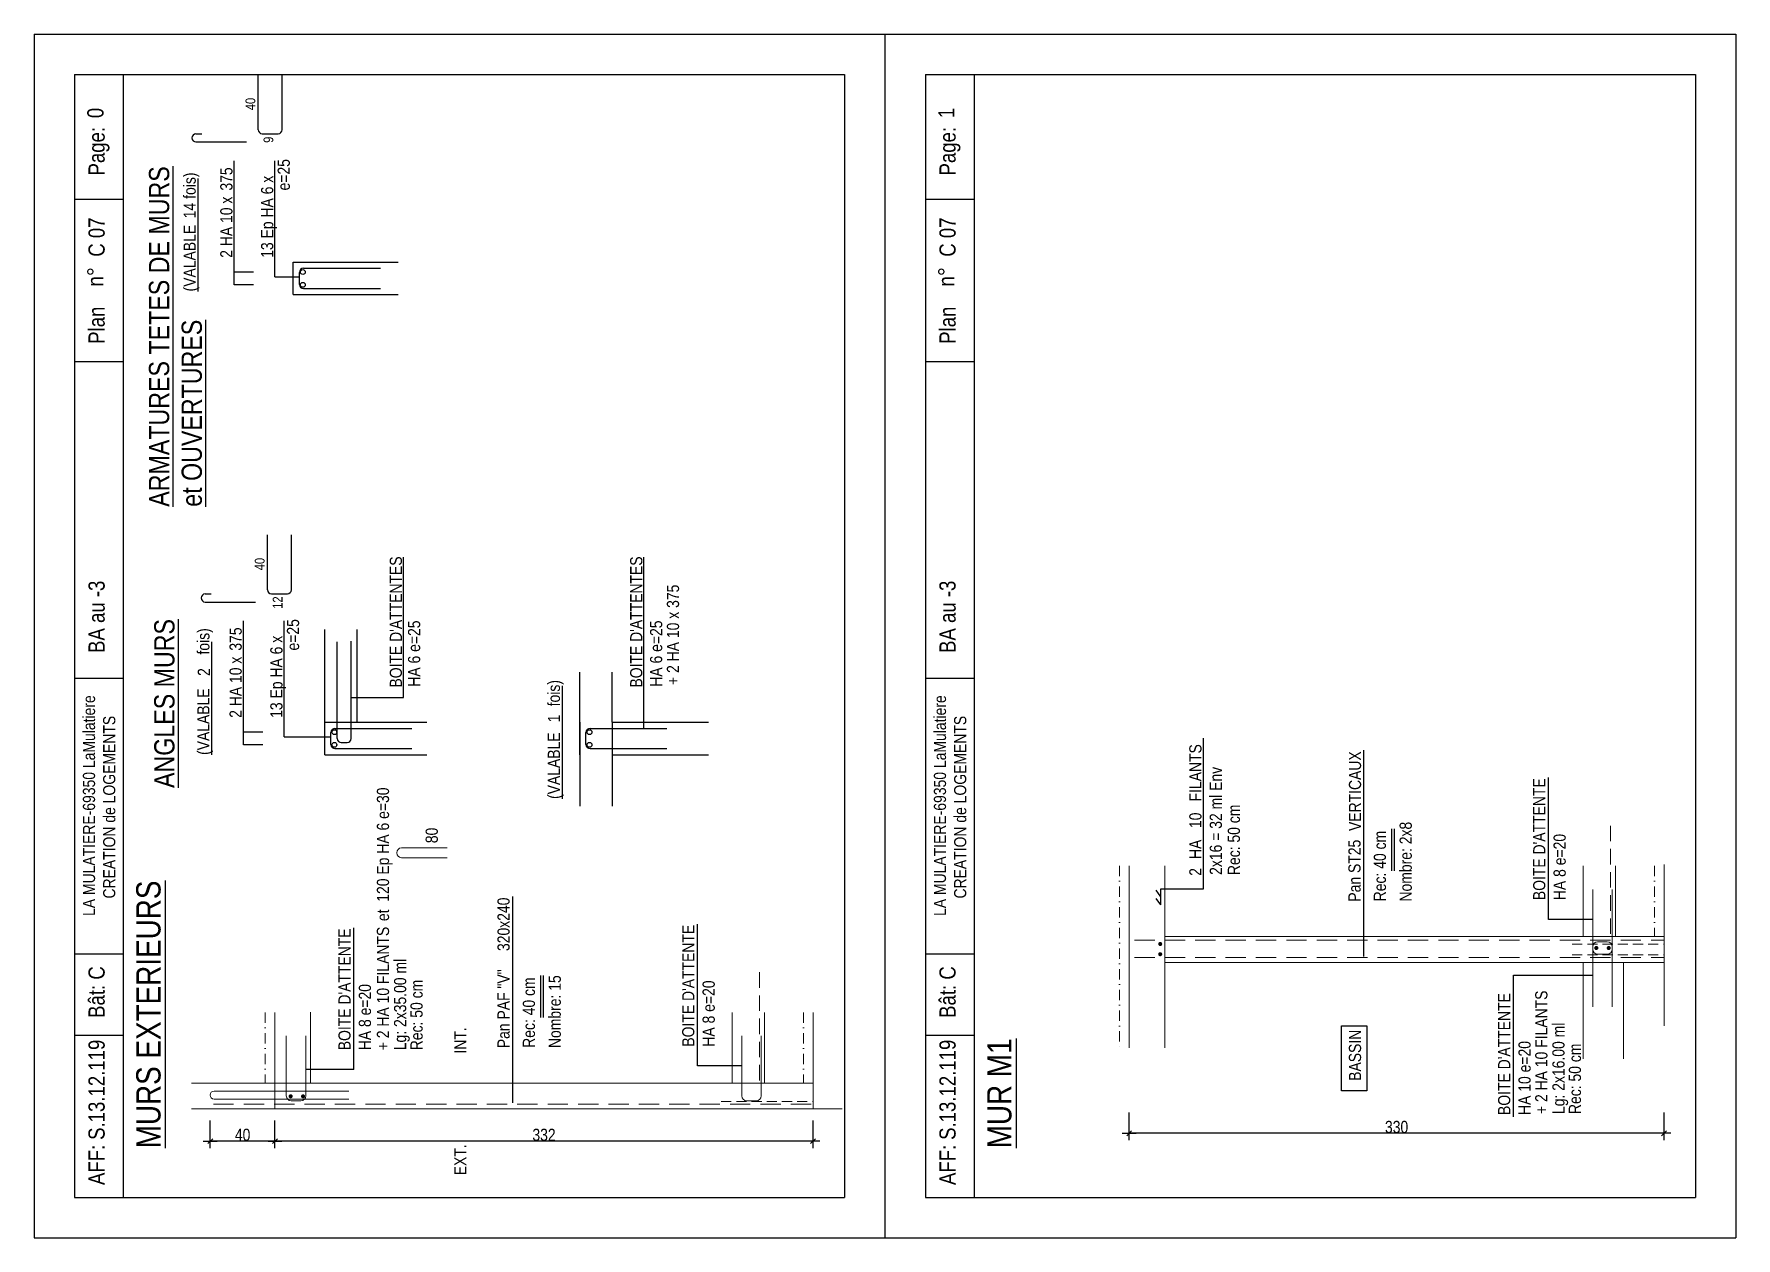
# Model space of a CAD drawing. Header units: metres. Extents: x -9927 to 45032, y -190416 to 12166.
# Drawn here: x 413 to 2513, y -98832 to -97347 of the extents above; entities that cross this region are included whole.
import ezdxf
from ezdxf.enums import TextEntityAlignment as Align

# ---------------------------------------------------------------- set-up
doc = ezdxf.new("R2010")
doc.units = ezdxf.units.M
doc.header["$PDMODE"] = 65
for name, pattern in [('CACHE', [9.525, 6.35, -3.175]), ('CACHE2', [0.1875, 0.125, -0.0625]), ('TIRETPT2', [12.7, 6.35, -3.175, 0, -3.175])]:
    doc.linetypes.add(name, pattern=pattern)
for name, color, linetype in [('01_cote_gen', 4, 'Continuous'), ('01_fenetres', 171, 'Continuous'), ('01_linteaux', 3, 'Continuous'), ('01_sem', 42, 'Continuous'), ('01_texte', 230, 'Continuous'), ('AA_COTES', 2, 'Continuous')]:
    doc.layers.add(name, color=color, linetype=linetype)
doc.styles.add('STYLE2', font='ARIALN.TTF')
doc.dimstyles.new('JB25', dxfattribs={"dimscale": 0.1, "dimtxt": 150, "dimasz": 17, "dimexe": 0.1, "dimexo": 0.1, "dimgap": 0.09, "dimtad": 1, "dimdec": 1, "dimlfac": 0.5, "dimdsep": 46, "dimtxsty": 'STYLE2', "dimblk1": 'BOND_G', "dimblk2": 'BOND_D', "dimsah": 1, "dimcen": 1.5, "dimdle": 0.01, "dimse1": 1, "dimse2": 1, "dimclrd": 4, "dimclre": 2, "dimclrt": 5, "dimadec": 0, "dimazin": 0, "dimtfac": 2.333333, "dimtdec": 1, "dimtix": 1, "dimtmove": 2, "dimatfit": 3, "dimldrblk": 'BOND_G', "dimfxl": 1, "dimtolj": 1, "dimtzin": 0, "dimarcsym": 0})

# ---------------------------------------------------------------- blocks, each defined once
blk = doc.blocks.new('BOND_G')
at = {"layer": 'AA_COTES', "color": 0}
for p, q in [((0, -5), (0, 15)), ((5, 0), (-5, 0)), ((1.8, 1.8), (-1.8, -1.8))]:
    blk.add_line(p, q, dxfattribs=at)
blk = doc.blocks.new('BOND_D')
at = {"layer": 'AA_COTES', "color": 0}
for p, q in [((5, 0), (-5, 0)), ((-1.8, -1.8), (1.8, 1.8)), ((0, 5), (0, -15))]:
    blk.add_line(p, q, dxfattribs=at)
blk = doc.blocks.new('*D844')
at = {"layer": '01_cote_gen', "color": 4, "linetype": 'Continuous', "lineweight": -2, "transparency": 16777216}
blk.add_line((708.8, -98712.6), (632.3, -98712.6), dxfattribs=at)
at = {"layer": 'DEFPOINTS', "color": 0, "linetype": 'Continuous', "lineweight": 0, "transparency": 16777216}
for p in [(630.6, -98658.9), (710.5, -98672.8), (630.6, -98712.6)]:
    blk.add_point(p, dxfattribs=at)
at = {"layer": '01_cote_gen', "color": 4, "linetype": 'Continuous', "lineweight": -2, "transparency": 16777216, "xscale": 1.7, "yscale": 1.7, "zscale": 1.7, "rotation": 180}
blk.add_blockref('BOND_D', (630.6, -98712.6), dxfattribs=at)
at = {"layer": '01_cote_gen', "color": 4, "linetype": 'Continuous', "lineweight": -2, "transparency": 16777216, "xscale": 1.7, "yscale": 1.7, "zscale": 1.7}
blk.add_blockref('BOND_G', (710.5, -98712.6), dxfattribs=at)
at = {"layer": '01_cote_gen', "color": 5, "linetype": 'Continuous', "lineweight": 0, "transparency": 16777216, "insert": (670.6, -98704.9), "char_height": 15, "attachment_point": 5, "style": 'STYLE2'}
blk.add_mtext('\\A1;40', dxfattribs=at)
blk = doc.blocks.new('*D845')
at = {"layer": '01_cote_gen', "color": 4, "linetype": 'Continuous', "lineweight": -2, "transparency": 16777216}
blk.add_line((708.8, -98712.6), (632.3, -98712.6), dxfattribs=at)
at = {"layer": 'DEFPOINTS', "color": 0, "linetype": 'Continuous', "lineweight": 0, "transparency": 16777216}
for p in [(630.6, -98658.9), (710.5, -98672.8), (630.6, -98712.6)]:
    blk.add_point(p, dxfattribs=at)
at = {"layer": '01_cote_gen', "color": 4, "linetype": 'Continuous', "lineweight": -2, "transparency": 16777216, "xscale": 1.7, "yscale": 1.7, "zscale": 1.7, "rotation": 180}
blk.add_blockref('BOND_D', (630.6, -98712.6), dxfattribs=at)
at = {"layer": '01_cote_gen', "color": 4, "linetype": 'Continuous', "lineweight": -2, "transparency": 16777216, "xscale": 1.7, "yscale": 1.7, "zscale": 1.7}
blk.add_blockref('BOND_G', (710.5, -98712.6), dxfattribs=at)
at = {"layer": '01_cote_gen', "color": 5, "linetype": 'Continuous', "lineweight": 0, "transparency": 16777216, "insert": (670.6, -98704.9), "char_height": 15, "attachment_point": 5, "style": 'STYLE2'}
blk.add_mtext('\\A1;40', dxfattribs=at)
blk = doc.blocks.new('*D846')
at = {"layer": '01_cote_gen', "color": 4, "linetype": 'Continuous', "lineweight": -2, "transparency": 16777216}
blk.add_line((1372.8, -98712.6), (712.2, -98712.6), dxfattribs=at)
at = {"layer": 'DEFPOINTS', "color": 0, "linetype": 'Continuous', "lineweight": 0, "transparency": 16777216}
for p in [(710.5, -98577.9), (1374.5, -98577.9), (710.5, -98712.6)]:
    blk.add_point(p, dxfattribs=at)
at = {"layer": '01_cote_gen', "color": 4, "linetype": 'Continuous', "lineweight": -2, "transparency": 16777216, "xscale": 1.7, "yscale": 1.7, "zscale": 1.7, "rotation": 180}
blk.add_blockref('BOND_D', (710.5, -98712.6), dxfattribs=at)
at = {"layer": '01_cote_gen', "color": 4, "linetype": 'Continuous', "lineweight": -2, "transparency": 16777216, "xscale": 1.7, "yscale": 1.7, "zscale": 1.7}
blk.add_blockref('BOND_G', (1374.5, -98712.6), dxfattribs=at)
at = {"layer": '01_cote_gen', "color": 5, "linetype": 'Continuous', "lineweight": 0, "transparency": 16777216, "insert": (1042.5, -98704.9), "char_height": 15, "attachment_point": 5, "style": 'STYLE2'}
blk.add_mtext('\\A1;332', dxfattribs=at)
blk = doc.blocks.new('*D847')
at = {"layer": '01_cote_gen', "color": 4, "linetype": 'Continuous', "lineweight": -2, "transparency": 16777216}
blk.add_line((2422.8, -98702.9), (1766.2, -98702.9), dxfattribs=at)
at = {"layer": 'DEFPOINTS', "color": 0, "linetype": 'Continuous', "lineweight": 0, "transparency": 16777216}
for p in [(1764.5, -98568.2), (2424.5, -98568.2), (1764.5, -98702.9)]:
    blk.add_point(p, dxfattribs=at)
at = {"layer": '01_cote_gen', "color": 4, "linetype": 'Continuous', "lineweight": -2, "transparency": 16777216, "xscale": 1.7, "yscale": 1.7, "zscale": 1.7, "rotation": 180}
blk.add_blockref('BOND_D', (1764.5, -98702.9), dxfattribs=at)
at = {"layer": '01_cote_gen', "color": 4, "linetype": 'Continuous', "lineweight": -2, "transparency": 16777216, "xscale": 1.7, "yscale": 1.7, "zscale": 1.7}
blk.add_blockref('BOND_G', (2424.5, -98702.9), dxfattribs=at)
at = {"layer": '01_cote_gen', "color": 5, "linetype": 'Continuous', "lineweight": 0, "transparency": 16777216, "insert": (2094.5, -98695.2), "char_height": 15, "attachment_point": 5, "style": 'STYLE2'}
blk.add_mtext('\\A1;330', dxfattribs=at)

msp = doc.modelspace()

# ---------------------------------------------------------------- linework, layer by layer
at = {"layer": '01_cote_gen', "color": 2, "linetype": 'CACHE2', "lineweight": 0, "ltscale": 100}
for p, q in [((2311.13, -98469.56), (2424.54, -98469.56)), ((2311.13, -98482.92), (2424.54, -98482.92)), ((1261.13, -98663.65), (1374.54, -98663.65))]:
    msp.add_line(p, q, dxfattribs=at)
at = {"layer": '01_fenetres', "ltscale": 30}
for p, q in [((463.24, -97397), (1413.24, -97397)), ((463.24, -97397), (463.24, -98782)), ((523.24, -97397), (523.24, -98782)), ((1413.24, -97397), (1413.24, -98782)), ((1513.24, -97397), (2463.24, -97397)), ((1513.24, -97397), (1513.24, -98782)), ((1573.24, -97397), (1573.24, -98782)), ((2463.24, -97397), (2463.24, -98782)), ((523.24, -97551.14), (463.24, -97551.14)), ((1573.24, -97551.14), (1513.24, -97551.14)), ((523.24, -97751.14), (463.24, -97751.14)), ((1573.24, -97751.14), (1513.24, -97751.14)), ((463.24, -98141.33), (523.24, -98141.33)), ((1513.24, -98141.33), (1573.24, -98141.33)), ((463.24, -98481.5), (523.24, -98481.5)), ((1513.24, -98481.5), (1573.24, -98481.5)), ((463.24, -98582), (523.24, -98582)), ((1513.24, -98582), (1573.24, -98582)), ((463.24, -98782), (1413.24, -98782)), ((463.24, -98782), (1413.24, -98782)), ((463.24, -98782), (1413.24, -98782)), ((1513.24, -98782), (2463.24, -98782)), ((1513.24, -98782), (2463.24, -98782)), ((1513.24, -98782), (2463.24, -98782))]:
    msp.add_line(p, q, dxfattribs=at)
at = {"layer": '01_linteaux', "linetype": 'Continuous'}
for p, q in [((701.2, -98032.47), (701.2, -97964.89)), ((730.82, -98032.47), (730.82, -97964.89)), ((624.48, -98037.58), (631.89, -98037.58)), ((624.48, -98047.58), (686.65, -98047.58)), ((706.2, -98037.47), (725.82, -98037.47)), ((772.05, -98235.92), (772.05, -98081.48)), ((812.05, -98195.92), (812.05, -98081.48)), ((787.31, -98215.92), (787.31, -98096.85)), ((804.55, -98215.92), (804.55, -98095.92)), ((1086.75, -98235.92), (1086.75, -98134.19)), ((1126.75, -98195.92), (1126.75, -98134.19)), ((772.05, -98195.92), (897.75, -98195.92)), ((1086.75, -98195.92), (1086.75, -98299.35)), ((1126.75, -98195.92), (1245.31, -98195.92)), ((1126.75, -98195.92), (1126.75, -98299.35)), ((779.55, -98223.42), (779.55, -98208.42)), ((784.55, -98203.42), (879.55, -98203.42)), ((1094.25, -98223.42), (1094.25, -98208.42)), ((1099.25, -98203.42), (1194.25, -98203.42)), ((772.05, -98235.92), (897.75, -98235.92)), ((784.55, -98228.42), (879.55, -98228.42)), ((792.31, -98220.92), (799.55, -98220.92)), ((1099.25, -98228.42), (1194.25, -98228.42)), ((1126.75, -98235.92), (1245.31, -98235.92))]:
    msp.add_line(p, q, dxfattribs=at)
for centre in [(783.87, -98208.08), (1098.57, -98208.08), (783.87, -98223.75), (1098.57, -98223.75)]:
    msp.add_circle(centre, 3, dxfattribs=at)
for centre, start, end in [((624.48, -98042.58), 90, 180), ((624.48, -98042.58), 180, 270), ((706.2, -98032.47), 180, 270), ((725.82, -98032.47), 270, 0), ((784.55, -98208.42), 90, 180), ((792.31, -98215.92), 180, 270), ((799.55, -98215.92), 270, 0), ((1099.25, -98208.42), 90, 180), ((784.55, -98223.42), 180, 270), ((1099.25, -98223.42), 180, 270)]:
    msp.add_arc(centre, 5, start, end, dxfattribs=at)
at = {"layer": '01_sem', "color": 2, "linetype": 'CACHE', "lineweight": 0, "ltscale": 3}
for p, q in [((2358.44, -98456.9), (2358.44, -98320.31)), ((1308.44, -98637.63), (1308.44, -98501.05))]:
    msp.add_line(p, q, dxfattribs=at)
at = {"layer": '01_sem', "color": 2, "lineweight": 0, "ltscale": 7}
for p, q in [((866.71, -98350.94), (922.86, -98350.94)), ((866.71, -98362.94), (922.86, -98362.94)), ((1764.54, -98373.02), (1764.54, -98597.57)), ((1808.54, -98372.87), (1808.54, -98597.57)), ((2324.54, -98373.02), (2324.54, -98460.2)), ((2364.54, -98373.02), (2364.54, -98460.2)), ((2424.54, -98371.56), (2424.54, -98570.32)), ((2336.52, -98476.02), (2336.52, -98402.02)), ((2360.52, -98476.02), (2360.52, -98402.02)), ((1808.54, -98460.2), (2424.54, -98460.2)), ((2342.52, -98466.81), (2354.52, -98466.81)), ((2336.52, -98472.81), (2336.52, -98546.81)), ((2342.52, -98482.02), (2354.52, -98482.02)), ((2360.52, -98472.81), (2360.52, -98546.81)), ((1808.54, -98492.2), (2424.54, -98492.2)), ((2324.54, -98492.2), (2324.54, -98611.11)), ((2374.54, -98492.2), (2374.54, -98611.11)), ((710.54, -98553.76), (710.54, -98672.94)), ((754.54, -98553.6), (754.54, -98640.78)), ((1274.54, -98553.76), (1274.54, -98640.94)), ((1314.54, -98553.76), (1314.54, -98640.94)), ((1374.54, -98553.76), (1374.54, -98672.94)), ((724.54, -98656.75), (724.54, -98582.75)), ((748.54, -98656.75), (748.54, -98582.75)), ((1286.52, -98656.75), (1286.52, -98582.75)), ((1310.52, -98656.75), (1310.52, -98582.75)), ((607.39, -98640.94), (710.54, -98640.94)), ((635.54, -98650.76), (801.59, -98650.76)), ((710.54, -98640.94), (1374.54, -98640.94)), ((607.39, -98672.94), (1410.2, -98672.94)), ((635.54, -98660.76), (801.59, -98660.76)), ((730.54, -98662.75), (742.54, -98662.75)), ((1292.52, -98662.75), (1304.52, -98662.75))]:
    msp.add_line(p, q, dxfattribs=at)
at = {"layer": '01_sem', "color": 2, "linetype": 'TIRETPT2', "lineweight": 0, "ltscale": 2}
for p, q in [((1752.54, -98373.02), (1752.54, -98597.57)), ((2412.54, -98373.02), (2412.54, -98460.2)), ((698.54, -98553.76), (698.54, -98640.94)), ((1362.54, -98553.76), (1362.54, -98640.94))]:
    msp.add_line(p, q, dxfattribs=at)
at = {"layer": '01_sem', "color": 5, "linetype": 'CACHE2', "lineweight": 0, "ltscale": 200}
for p, q in [((1771.01, -98464.68), (2424.54, -98464.68)), ((1771.01, -98486.2), (2424.54, -98486.2)), ((634.54, -98666.94), (1374.54, -98666.94))]:
    msp.add_line(p, q, dxfattribs=at)
at = {"layer": '01_sem', "color": 2, "lineweight": 0, "ltscale": 7, "const_width": 2.5, "flags": 128}
for points in [[(1802.81, -98470.65, 1), (1802.81, -98468.15, 1)], [(1802.81, -98483.3, 1), (1802.81, -98480.8, 1)], [(2340.95, -98475.59, 1), (2340.95, -98473.09, 1)], [(2356.28, -98475.66, 1), (2356.28, -98473.16, 1)], [(729.86, -98658.48, 1), (729.86, -98655.98, 1)], [(745.19, -98658.55, 1), (745.19, -98656.05, 1)]]:
    msp.add_lwpolyline(points, format="xyb", close=True, dxfattribs=at)
at = {"layer": '01_sem', "color": 2, "lineweight": 0, "ltscale": 7}
for centre, radius, start, end in [((866.71, -98356.94), 6, 90, 180), ((866.71, -98356.94), 6, 180, 270), ((2342.52, -98472.81), 6, 90, 180), ((2354.52, -98472.81), 6, 0, 90), ((2342.52, -98476.02), 6, 180, 270), ((2354.52, -98476.02), 6, 270, 0), ((635.54, -98655.76), 5, 90, 270), ((730.54, -98656.75), 6, 180, 270), ((742.54, -98656.75), 6, 270, 0), ((1292.52, -98656.75), 6, 180, 270), ((1304.52, -98656.75), 6, 270, 0)]:
    msp.add_arc(centre, radius, start, end, dxfattribs=at)
at = {"layer": '01_texte', "ltscale": 30}
for p, q in [((413.24, -97347), (1463.24, -97347)), ((413.24, -97347), (413.24, -98832)), ((1463.24, -97347), (1463.24, -98832)), ((1463.24, -97347), (2513.24, -97347)), ((1463.24, -97347), (1463.24, -98832)), ((2513.24, -97347), (2513.24, -98832)), ((413.24, -98832), (1463.24, -98832)), ((1463.24, -98832), (2513.24, -98832))]:
    msp.add_line(p, q, dxfattribs=at)
at = {"layer": '01_texte'}
for p, q in [((689.8, -97465), (689.8, -97397.42)), ((719.41, -97465), (719.41, -97397.42)), ((613.07, -97470.12), (620.48, -97470.12)), ((613.07, -97480.12), (675.24, -97480.12)), ((694.8, -97470), (714.41, -97470)), ((660.09, -97656.17), (660.09, -97503.2)), ((710.4, -97646.57), (710.4, -97503.2)), ((733.18, -97628.45), (862.7, -97628.45)), ((733.18, -97668.45), (733.18, -97628.45)), ((684.14, -97640.75), (660.09, -97640.75)), ((710.4, -97646.57), (740.68, -97646.57)), ((740.68, -97655.95), (740.68, -97640.95)), ((745.68, -97635.95), (840.68, -97635.95)), ((684.14, -97656.17), (660.09, -97656.17)), ((733.18, -97668.45), (862.7, -97668.45)), ((745.68, -97660.95), (840.68, -97660.95)), ((869.24, -98165.19), (869.24, -97992.1)), ((1165.81, -98203.42), (1165.81, -97992.1)), ((671.5, -98223.63), (671.5, -98070.66)), ((721.8, -98214.04), (721.8, -98070.66)), ((804.55, -98165.19), (869.24, -98165.19)), ((695.55, -98208.22), (671.5, -98208.22)), ((721.8, -98214.04), (779.55, -98214.04)), ((1856.19, -98401.38), (1856.19, -98215.41)), ((695.55, -98223.63), (671.5, -98223.63)), ((2054.16, -98484.65), (2054.16, -98230.13)), ((2281.87, -98439.02), (2281.87, -98264.23)), ((2088.35, -98327.44), (2088.35, -98379.19)), ((2091.65, -98327.44), (2091.65, -98379.19)), ((1803.48, -98411.08), (1797.88, -98403.17)), ((1803.48, -98421.11), (1803.48, -98401.38)), ((1803.48, -98401.38), (1856.19, -98401.38)), ((1004.16, -98665.38), (1004.16, -98410.87)), ((1803.48, -98421.11), (1797.88, -98413.2)), ((1231.87, -98619.75), (1231.87, -98444.97)), ((2336.52, -98439.02), (2281.87, -98439.02)), ((807.7, -98624.18), (807.7, -98449.39)), ((1038.35, -98508.17), (1038.35, -98559.93)), ((1041.65, -98508.17), (1041.65, -98559.93)), ((2238.61, -98682.66), (2238.61, -98507.88)), ((2238.61, -98507.88), (2336.52, -98507.88)), ((807.7, -98624.18), (748.54, -98624.18)), ((1286.52, -98619.75), (1231.87, -98619.75))]:
    msp.add_line(p, q, dxfattribs=at)
msp.add_lwpolyline([(2026.33, -98650.66), (2026.33, -98570.18), (2057.7, -98570.18), (2057.7, -98650.66)], close=True, dxfattribs=at)
for centre in [(744.99, -97640.61), (744.99, -97656.29)]:
    msp.add_circle(centre, 3, dxfattribs=at)
for centre, start, end in [((613.07, -97475.12), 90, 180), ((613.07, -97475.12), 180, 270), ((694.8, -97465), 180, 270), ((714.41, -97465), 270, 0), ((745.68, -97640.95), 90, 180), ((745.68, -97655.95), 180, 270)]:
    msp.add_arc(centre, 5, start, end, dxfattribs=at)

# ---------------------------------------------------------------- texts
at = {"layer": '01_texte', "style": 'STYLE2'}
for s, height, p in [('0', 20, (498.95, -97450.74)), ('40', 12, (686.25, -97440.95)), ('1', 20, (1548.95, -97450.74)), ('Page:', 20, (500.39, -97521.42)), ('9', 12, (708.45, -97481.18)), ('Page:', 20, (1550.39, -97521.42)), ('e=25', 15, (728.85, -97539.94)), ('%%UARMATURES TETES DE MURS', 25, (580.01, -97930.06)), ('fois)', 15, (612.71, -97550.26)), ('375', 15, (658.06, -97540.11)), ('13 Ep HA 6 x', 15, (708.37, -97623.01)), ('%%U(VALABLE            ', 15, (612.71, -97664.51)), ('14', 15, (612.71, -97574.23)), ('2 HA 10 x', 15, (658.06, -97623.01)), (' C 07', 20, (500.39, -97628.06)), (' C 07', 20, (1550.39, -97628.06)), ('n%%D', 20, (498.95, -97658.41)), ('n%%D', 20, (1548.95, -97658.41)), ('Plan', 20, (500.39, -97729.09)), ('Plan', 20, (1550.39, -97729.09)), ('%%Uet OUVERTURES', 25, (620.34, -97930.06)), ('40', 12, (697.65, -98008.41)), ('BA au -3', 20, (500.39, -98110.39)), ('BA au -3', 20, (1550.39, -98110.39)), ('12', 12, (719.86, -98055.93)), ('%%UANGLES MURS', 25, (586.54, -98276.97)), ('e=25', 15, (740.26, -98107.41)), ('  fois)', 15, (629.69, -98121.96)), ('375', 15, (669.47, -98107.58)), ('13 Ep HA 6 x', 15, (719.78, -98190.48)), ('%%U(VALABLE            ', 15, (629.69, -98236.21)), ('2', 15, (630.27, -98138.77)), ('2 HA 10 x', 15, (669.47, -98190.48)), ('fois)', 15, (1062.16, -98176.27)), ('%%U(VALABLE            ', 15, (1062.16, -98290.52)), ('LA MULATIERE-69350 LaMulatiere', 15, (488.53, -98434.81)), ('LA MULATIERE-69350 LaMulatiere', 15, (1538.53, -98434.81)), ('CREATION de LOGEMENTS', 15, (513.53, -98413.32)), ('1', 15, (1062.32, -98195.95)), ('CREATION de LOGEMENTS', 15, (1563.53, -98413.32)), ('VERTICAUX', 15, (2050.66, -98330.02)), ('et  120 Ep HA 6 e=30', 15, (851.28, -98441.18)), ("BOITE D'ATTENTE", 15, (2277.99, -98415.3)), ('10', 15, (1853.74, -98326.41)), ('Nombre: 2x8', 15, (2113.24, -98417.05)), ('80', 15, (911.46, -98345.06)), ('HA', 15, (1853.74, -98364.58)), (' Pan ST25  ', 15, (2050.05, -98421.97)), ('Rec: 40 cm', 15, (2081.33, -98416.77)), ('HA 8 e=20', 15, (2303.14, -98415.3)), ('%%UMURS EXTERIEURS', 30, (569.32, -98721.42)), ('320x240', 15, (1000.05, -98478.08)), ("BOITE D'ATTENTE", 15, (1227.99, -98596.04)), ("BOITE D'ATTENTE", 15, (803.83, -98600.47)), ('+ 2 HA 10 FILANTS', 15, (851.28, -98600.47)), ('Lg: 2x35.00 ml', 15, (872.42, -98600.47)), ('Bât: C', 20, (500.39, -98560.54)), (' Pan PAF "V"  ', 15, (1000.05, -98602.7)), ('Nombre: 15', 15, (1063.24, -98597.78)), ('Bât: C', 20, (1550.39, -98560.54)), ('HA 8 e=20', 15, (828.98, -98600.47)), ('Rec: 50 cm', 15, (892.71, -98600.47)), ('Rec: 40 cm', 15, (1031.33, -98597.51)), ('HA 8 e=20', 15, (1253.14, -98596.04)), ("BOITE D'ATTENTE", 15, (2234.74, -98680.32)), ('+ 2 HA 10 FILANTS', 15, (2280.58, -98679.16)), ('INT.', 15, (946.71, -98604.6)), ('Lg: 2x16.00 ml', 15, (2301.71, -98679.16)), ('S.13.12.119', 20, (500.39, -98711.04)), ('S.13.12.119', 20, (1550.39, -98711.04)), ('%%UMUR M1', 30, (1619.32, -98721.42)), ('BASSIN', 15, (2050.66, -98638.19)), ('HA 10 e=20', 15, (2259.89, -98680.32)), ('Rec: 50 cm', 15, (2322, -98679.16)), ('AFF:', 20, (500.39, -98766.71)), ('EXT.', 15, (946.71, -98754.68)), ('AFF:', 20, (1550.39, -98766.71))]:
    msp.add_text(s, height=height, rotation=90, dxfattribs=at).set_placement(p)
for s, p in [("BOITE D'ATTENTES", (867.21, -97991.33)), ("BOITE D'ATTENTES", (1163.79, -97991.33)), ('+ 2 HA 10 x 375', (1209.11, -98026.19)), ('HA 6 e=25', (889.69, -98070.39)), ('HA 6 e=25', (1188.34, -98070.39)), ('2x16 = 32 ml Env ', (1878.92, -98246.15)), ('Rec: 50 cm', (1901.21, -98297.52)), ('2', (1853.74, -98375.78))]:
    msp.add_text(s, height=15, rotation=90, dxfattribs=at).set_placement(p, align=Align.RIGHT)
msp.add_text('FILANTS', height=15, rotation=90, dxfattribs=at).set_placement((1853.74, -98258.27), align=Align.CENTER)

# ---------------------------------------------------------------- dimensions: what is measured, and where the dimension line sits
at = {"layer": '01_cote_gen', "linetype": 'Continuous', "lineweight": 0}
for base, p1, p2, picture, middle in [((1764.54, -98702.88), (2424.54, -98568.19), (1764.54, -98568.19), '*D847', (2094.54, -98695.21)), ((710.54, -98712.55), (1374.54, -98577.87), (710.54, -98577.87), '*D846', (1042.54, -98704.89)), ((630.61, -98712.55), (710.54, -98672.78), (630.61, -98658.93), '*D844', (670.57, -98704.89)), ((630.61, -98712.55), (710.54, -98672.78), (630.61, -98658.93), '*D845', (670.57, -98704.89))]:
    dim = msp.add_linear_dim(base=base, p1=p1, p2=p2, angle=180, dimstyle='JB25', dxfattribs=at)
    dim.commit()
    dim.dimension.update_dxf_attribs({"geometry": picture, "text_midpoint": middle})

doc.saveas('drawing.dxf')
